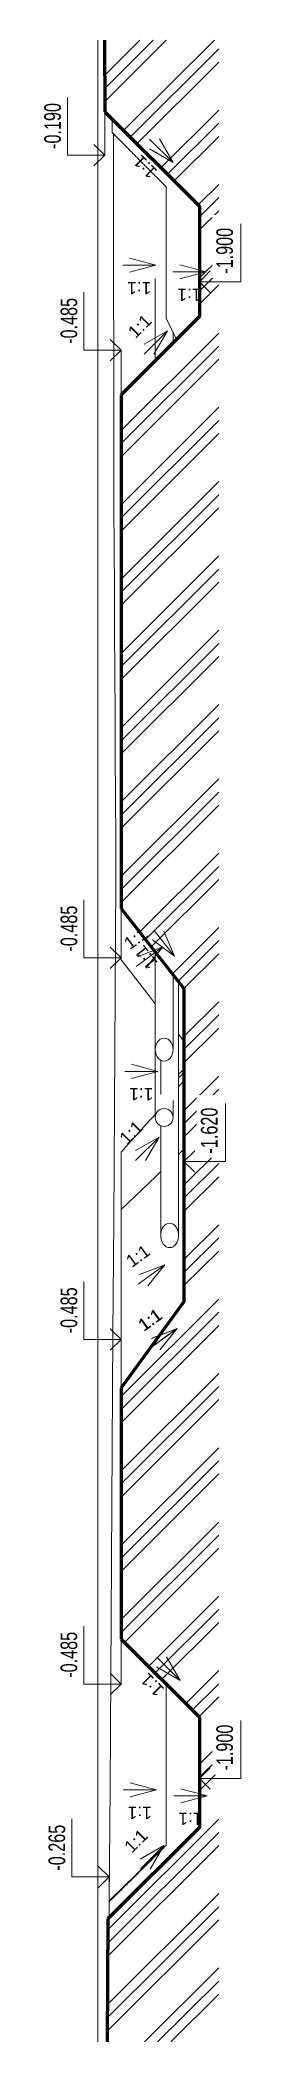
# Model space of a CAD drawing. Header units: millimetres. Extents: x 175047 to 362619, y -19363 to 158900.
# Drawn here: x 358988 to 362619, y -18835 to 17454 of the extents above.
import ezdxf

# ---------------------------------------------------------------- set-up
doc = ezdxf.new("R2010")
doc.units = ezdxf.units.MM
for name, color, linetype, lineweight, true_color in [('C-TOPO-1', 253, 'Continuous', 70, 0xaaaaaa), ('C-TOPO-2', 253, 'Continuous', 9, 0xaaaaaa), ('C-TOPO-PATT-1', 254, 'Continuous', 9, 0xd4d4d4), ('Stávající dešťová kan__Trubky-2', 254, 'Continuous', 9, 0xcae0cd), ('Stávající splašková kan__Trubky-2', 9, 'Continuous', 9, 0xd4bfaa)]:
    doc.layers.add(name, color=color, linetype=linetype, lineweight=lineweight, true_color=true_color)
doc.layers.add('G-ANNO-DIMS', color=7, linetype='Continuous', lineweight=9)
doc.styles.add('Arial', font='arial.ttf', dxfattribs={"width": 0.7, "height": 300})
doc.styles.add('Arial_5', font='arial.ttf', dxfattribs={"height": 225})

# ---------------------------------------------------------------- blocks, each defined once
blk = doc.blocks.new('Výškové kóty - Dolní-314757-B_VYKOP')
at = {"layer": 'G-ANNO-DIMS'}
for p, q in [((-137121, -14058), (-137121, -13008)), ((-137871, -14058), (-137676, -13863)), ((-137871, -14058), (-137676, -14253)), ((-137871, -14058), (-137121, -14058))]:
    blk.add_line(p, q, dxfattribs=at)
blk = doc.blocks.new('Výškové kóty - Horní-314756-B_VYKOP')
at = {"layer": 'G-ANNO-DIMS'}
for p, q in [((-140181, -15843), (-140181, -14793)), ((-139506, -15843), (-140181, -15843)), ((-139506, -15843), (-139701, -15648)), ((-139506, -15843), (-139701, -16038))]:
    blk.add_line(p, q, dxfattribs=at)

msp = doc.modelspace()

# ---------------------------------------------------------------- hatches: boundary and pattern name
at = {"layer": 'C-TOPO-PATT-1'}
h = msp.add_hatch(dxfattribs=at)
h.set_pattern_fill('FP_3', color=256, style=0, pattern_type=2)
h.set_pattern_definition([(45, (355554.1, 2547.2), (-673.52, 673.52), []), (45, (355792.3, 2547.2), (0, 1347.04), []), (45, (355316, 2547.2), (0, 1347.04), [])])
h.paths.add_polyline_path([(360198.7, -18834.8), (362217.8, -18834.8), (362217.8, 17454), (360154.6, 17454), (360156.8, 16154.2), (361869.1, 14441.9), (361869.1, 12441.9), (360452.1, 11024.9), (360452.1, 1710.9), (361590.1, 260.2), (361590.1, -5420.5), (360452.1, -6977.5), (360452.1, -11531.1), (361869.1, -12948.1), (361869.1, -14948.1), (360213.1, -16604.1)])

# ---------------------------------------------------------------- linework, layer by layer
at = {"layer": 'C-TOPO-1'}
for p, q in [((360154.6, 17454), (360156.8, 16154.2)), ((360156.8, 16154.2), (361869.1, 14441.9)), ((361869.1, 14441.9), (361869.1, 12441.9)), ((361869.1, 12441.9), (360452.1, 11024.9)), ((360452.1, 11024.9), (360452.1, 1710.9)), ((360452.1, 1710.9), (361590.1, 260.2)), ((361590.1, 260.2), (361590.1, -5420.5)), ((361590.1, -5420.5), (360452.1, -6977.5)), ((360452.1, -6977.5), (360452.1, -11531.1)), ((360452.1, -11531.1), (361869.1, -12948.1)), ((361869.1, -12948.1), (361869.1, -14948.1)), ((361869.1, -14948.1), (360213.1, -16604.1)), ((360213.1, -16604.1), (360198.7, -18834.8))]:
    msp.add_line(p, q, dxfattribs=at)
at = {"layer": 'C-TOPO-2'}
for p, q in [((360030.1, -18834.8), (360030.1, 17454)), ((360290.9, 16020.1), (360291.3, 15778.1)), ((361269.1, 14791.9), (361269.1, 12412.8)), ((361269.1, 12412.8), (361455, 12027.7)), ((360452.1, 781.4), (360452.1, 1710.9)), ((361493, -565.7), (361590.1, -691.5)), ((361590.1, -1202.7), (361493, -1300.3)), ((361590.1, -2653.9), (361493, -2747.2)), ((360452.1, -6977.5), (360452.1, -3746.7)), ((361269.1, -15269.5), (361269.1, -12348.1)), ((361269.1, -15269.5), (360239.8, -16279.6)), ((360236.4, -16293.2), (360234.5, -16582.7))]:
    msp.add_line(p, q, dxfattribs=at)
at = {"layer": 'C-TOPO-2', "flags": 128}
for points in [[(360312.6, 15756.5), (360313.8, 15014.5), (360315, 14262.7), (360316.3, 13511), (360317.5, 12759.2), (360318.7, 12007.4), (360320, 11255.7), (360321.2, 10503.9), (360322.4, 9752.2), (360323.7, 9000.4)], [(360323.7, 9000.4), (360327.6, 8247.6), (360331.5, 7494.8), (360335.5, 6742), (360339.4, 5989.2), (360343.4, 5236.4), (360347.3, 4483.6), (360351.2, 3730.8), (360355.2, 2977.9), (360359.1, 2225.1)], [(360359.1, 2225.1), (360345.8, 169.1), (360332.6, -1887), (360319.3, -3943.1), (360306.1, -5999.2), (360292.8, -8055.3), (360279.6, -10111.3), (360266.3, -12167.4), (360253.1, -14223.5), (360239.8, -16279.6)], [(360452.1, 781.4), (360578.5, 617.8), (360705, 454.1), (360831.4, 290.5), (360957.9, 126.8), (361069.1, -17.2)], [(361590.1, -1262.9), (361536.6, -1316.7), (361493, -1360.5)], [(361493, -1512.9), (361536.6, -1469.1), (361590.1, -1415.3)], [(360452.1, -2702.7), (360542.9, -2602.3), (360633.7, -2501.9), (360724.4, -2401.5), (360815.2, -2301.1), (360906, -2200.6), (360996.8, -2100.2), (361069.1, -2020.2)], [(360452.1, -3746.7), (360452.1, -3630.7), (360452.1, -3514.7), (360452.1, -3398.7), (360452.1, -3282.7), (360452.1, -3166.7), (360452.1, -3050.7), (360452.1, -2934.7), (360452.1, -2818.7), (360452.1, -2702.7)], [(361169.1, -3058.2), (361084.3, -3139.6), (360957.9, -3261), (360831.4, -3382.4), (360705, -3503.9), (360578.5, -3625.3), (360452.1, -3746.7)], [(360239.8, -16279.6), (360239.1, -16282.3), (360238.4, -16285), (360237.7, -16287.7), (360237.1, -16290.5), (360236.4, -16293.2)]]:
    msp.add_lwpolyline(points, dxfattribs=at)
at = {"layer": 'C-TOPO-2'}
for points, knots in [([(360291.3, 15778.1), (360327.5, 15741.4), (360399.8, 15668.1), (360508.3, 15558.4), (360616.9, 15448.5), (360711.8, 15352.7), (360793.4, 15270.3), (360861.3, 15201.8), (360929.1, 15133.4), (360997.1, 15065), (361065.1, 14996.6), (361155.7, 14905.5), (361223.7, 14837.3), (361269.1, 14791.9)], [0, 0, 0, 0, 0.1111111, 0.2222222, 0.3333333, 0.4444444, 0.5138889, 0.5833333, 0.6527778, 0.7222222, 0.7916667, 0.8611111, 1, 1, 1, 1]), ([(360236.4, -16293.2), (360265.1, -16264.8), (360322.6, -16208.1), (360408.7, -16123), (360494.9, -16037.9), (360590.6, -15943.2), (360695.8, -15839.1), (360810.7, -15725.4), (360925.4, -15611.6), (361040, -15497.8), (361154.7, -15383.6), (361231, -15307.5), (361269.1, -15269.5)], [-1, -1, -1, -1, -0.9166667, -0.8333333, -0.75, -0.6666667, -0.5555556, -0.4444444, -0.3333333, -0.2222222, -0.1111111, 0, 0, 0, 0])]:
    msp.add_open_spline(points, degree=3, knots=knots, dxfattribs=at)
at = {"layer": 'G-ANNO-DIMS'}
for p, q in [((360156.8, 16154.2), (360156.8, 15366.8)), ((360969.4, 15659.7), (361393.7, 15235.5)), ((361393.7, 15235.5), (361147.2, 15662.5)), ((361393.7, 15235.5), (360966.7, 15482)), ((361081.3, 13373.5), (360605.1, 13501.2)), ((360481.3, 13373.6), (361081.3, 13373.5)), ((361081.3, 13373.5), (360605, 13246)), ((361294.3, 12185.3), (360867.4, 11938.8)), ((360870.1, 11761.1), (361294.3, 12185.3)), ((361294.3, 12185.3), (361047.8, 11758.3)), ((360452.1, 11024.9), (360452.1, 11833.7)), ((360452.1, 1724.9), (360452.1, 817.1)), ((361416.3, 846.3), (361022, 1142.2)), ((361046, 1318.4), (361416.3, 846.3)), ((361416.3, 846.3), (361222.8, 1299.8)), ((360722.9, 661.1), (361207.3, 1015.2)), ((361207.3, 1015.2), (360747.5, 837.2)), ((361207.3, 1015.2), (360898.1, 631.1)), ((360518.8, -1240.5), (361118.8, -1240.6)), ((361118.8, -1240.6), (360642.5, -1368.1)), ((361118.8, -1240.6), (360642.6, -1112.9)), ((361139.1, -2431.5), (360711.4, -2676.8)), ((360713.6, -2854.6), (361139.1, -2431.5)), ((361139.1, -2431.5), (360891.3, -2857.8)), ((360760, -5099.4), (361244.4, -4745.4)), ((360760, -5099.4), (361244.4, -4745.4)), ((361244.4, -4745.4), (360784.6, -4923.4)), ((361244.4, -4745.4), (360784.6, -4923.4)), ((361244.4, -4745.4), (360935.2, -5129.4)), ((361244.4, -4745.4), (360935.2, -5129.4)), ((360452.1, -7416.6), (360452.1, -6102)), ((360977.1, -6259.2), (361461.5, -5905.2)), ((360981.5, -6253.2), (361465.9, -5899.1)), ((361461.5, -5905.2), (361001.7, -6083.2)), ((361465.9, -5899.1), (361006.1, -6077.1)), ((361461.5, -5905.2), (361152.3, -6289.2)), ((361465.9, -5899.1), (361156.7, -6283.2)), ((360452.1, -11531.1), (360452.1, -12346.3)), ((361096.7, -11857.5), (361520.9, -12281.8)), ((361520.9, -12281.8), (361274.4, -11854.8)), ((361520.9, -12281.8), (361093.9, -12035.2)), ((361090.7, -14266.4), (360614.5, -14138.7)), ((360490.7, -14266.3), (361090.7, -14266.4)), ((361090.7, -14266.4), (360614.5, -14393.9)), ((361408.1, -14373), (362008.1, -14373)), ((362008.1, -14373), (361531.9, -14245.4)), ((362008.1, -14373), (361531.9, -14500.6)), ((361225.9, -15273.1), (360798.9, -15519.6)), ((360801.7, -15697.4), (361225.9, -15273.1)), ((361225.9, -15273.1), (360979.4, -15700.1)), ((360234.5, -16582.7), (360234.5, -15842.7))]:
    msp.add_line(p, q, dxfattribs=at)
at = {"layer": 'Stávající dešťová kan__Trubky-2'}
for p, q in [((361069.1, 13128.8), (361069.1, 11641.9)), ((361393, 11965.7), (361393, 12156.2)), ((361069.1, 924.3), (361069.1, -2076.6)), ((361393, -846.3), (361393, 511.5)), ((361393, -2076.6), (361393, -1769.2))]:
    msp.add_line(p, q, dxfattribs=at)
at = {"layer": 'Stávající dešťová kan__Trubky-2', "flags": 128}
for points in [[(361231, -639.4), (361195, -644.5), (361160.8, -659.9), (361130.1, -684.5), (361104.4, -717.3), (361085.1, -756.5), (361073.2, -800.3), (361069.1, -846.3)], [(361393, -846.3), (361388.9, -800.3), (361376.9, -756.5), (361357.6, -717.3), (361332, -684.5), (361301.3, -659.9), (361267.1, -644.5), (361231, -639.4)], [(361069.1, -846.3), (361073.2, -892.4), (361085.1, -936.1), (361104.4, -975.4), (361130.1, -1008.2), (361160.8, -1032.8), (361195, -1048.1), (361231, -1053.3)], [(361231, -1053.3), (361267.1, -1048.1), (361301.3, -1032.8), (361332, -1008.2), (361357.6, -975.4), (361376.9, -936.1), (361388.9, -892.4), (361393, -846.3)], [(361231, -1913.9), (361195, -1918), (361160.8, -1930), (361130.1, -1949.4), (361104.4, -1975.2), (361085.1, -2006), (361073.2, -2040.4), (361069.1, -2076.6)], [(361069.1, -2076.6), (361073.2, -2112.8), (361085.1, -2147.2), (361104.4, -2178.1), (361130.1, -2203.9), (361160.8, -2223.3), (361195, -2235.3), (361231, -2239.4)], [(361393, -2076.6), (361388.9, -2040.4), (361376.9, -2006), (361357.6, -1975.2), (361332, -1949.4), (361301.3, -1930), (361267.1, -1918), (361231, -1913.9)], [(361231, -2239.4), (361267.1, -2235.3), (361301.3, -2223.3), (361332, -2203.9), (361357.6, -2178.1), (361376.9, -2147.2), (361388.9, -2112.8), (361393, -2076.6)]]:
    msp.add_lwpolyline(points, dxfattribs=at)
at = {"layer": 'Stávající splašková kan__Trubky-2'}
for p, q in [((361493, -4214.8), (361493, 384)), ((361169.1, -1036.5), (361169.1, -1659.1)), ((361169.1, -2226.2), (361169.1, -4214.8))]:
    msp.add_line(p, q, dxfattribs=at)
at = {"layer": 'Stávající splašková kan__Trubky-2', "flags": 128}
for points in [[(361331, -3993.1), (361299.4, -3997.4), (361269.1, -4010), (361241.1, -4030.5), (361216.5, -4058.1), (361196.4, -4091.7), (361181.4, -4130), (361172.2, -4171.6), (361169.1, -4214.8)], [(361169.1, -4214.8), (361172.2, -4258.1), (361181.4, -4299.7), (361196.4, -4338), (361216.5, -4371.6), (361241.1, -4399.2), (361269.1, -4419.7), (361299.4, -4432.3), (361331, -4436.6)], [(361493, -4214.8), (361489.8, -4171.6), (361480.6, -4130), (361465.7, -4091.7), (361445.5, -4058.1), (361421, -4030.5), (361393, -4010), (361362.6, -3997.4), (361331, -3993.1)], [(361331, -4436.6), (361362.6, -4432.3), (361393, -4419.7), (361421, -4399.2), (361445.5, -4371.6), (361465.7, -4338), (361480.6, -4299.7), (361489.8, -4258.1), (361493, -4214.8)]]:
    msp.add_lwpolyline(points, dxfattribs=at)

# ---------------------------------------------------------------- block references
at = {"layer": 'G-ANNO-DIMS'}
for name, p in [('Výškové kóty - Horní-314756-B_VYKOP', (499662.7, 31209.5)), ('Výškové kóty - Dolní-314757-B_VYKOP', (499740.4, 27131.8)), ('Výškové kóty - Horní-314756-B_VYKOP', (499958.1, 27676.3)), ('Výškové kóty - Horní-314756-B_VYKOP', (499958.1, 16659.8)), ('Výškové kóty - Dolní-314757-B_VYKOP', (499461.4, 11183.3)), ('Výškové kóty - Horní-314756-B_VYKOP', (499958.1, 9740.7)), ('Výškové kóty - Horní-314756-B_VYKOP', (499958.1, 3496.3)), ('Výškové kóty - Dolní-314757-B_VYKOP', (499740.4, 0)), ('Výškové kóty - Horní-314756-B_VYKOP', (499740.4, 0))]:
    msp.add_blockref(name, p, dxfattribs=at)

# ---------------------------------------------------------------- texts
at = {"layer": 'G-ANNO-DIMS', "char_height": 225, "width": 523.38, "attachment_point": 1, "line_spacing_factor": 0.941778, "style": 'Arial_5'}
for insert, rotation in [((360962.6, 14920.3), 135), ((360999.3, 12845.8), 180), ((361907.2, 12723.2), 180), ((360554.9, 12192.1), 45), ((360477.6, 1135.5), 36.16215), ((360950.5, 585.1), 128.11081), ((361036.8, -1768.2), 180), ((360399.6, -2422.6), 44.83795), ((360514.7, -4625.1), 36.16215), ((360514.7, -4625.1), 36.16215), ((360731.8, -5784.8), 36.16215), ((360736.3, -5778.8), 36.16215), ((361089.9, -12597), 135), ((361008.8, -14794), 180), ((361926.2, -14900.7), 180), ((360486.5, -15266.3), 45)]:
    msp.add_mtext('1:1', dxfattribs=dict(at, insert=insert, rotation=rotation))

# ---------------------------------------------------------------- next in the draw order: texts
at = {"layer": 'G-ANNO-DIMS', "char_height": 300, "width": 987.978, "attachment_point": 1, "rotation": 90, "line_spacing_factor": 0.941778, "style": 'Arial', "bg_fill": 3, "box_fill_scale": 1.25, "bg_fill_color": 9, "bg_fill_true_color": 13158600, "bg_fill_transparency": 0}
for s, insert in [('-0.190', (359063.2, 15480.1)), ('-1.900', (362175.5, 13217.4)), ('-0.485', (359358.5, 11947)), ('-0.485', (359358.5, 930.4)), ('-1.620', (361896.5, -2731)), ('-0.485', (359358.5, -5988.6)), ('-0.485', (359358.5, -12233)), ('-1.900', (362175.5, -13914.4)), ('-0.265', (359140.9, -15729.3))]:
    msp.add_mtext(s, dxfattribs=dict(at, insert=insert))

# ---------------------------------------------------------------- next in the draw order: linework, layer by layer
at = {"layer": 'G-ANNO-DIMS'}
for p, q in [((361389.1, 13250.9), (361989.1, 13250.9)), ((361989.1, 13250.9), (361512.9, 13378.5)), ((361989.1, 13250.9), (361512.9, 13123.3))]:
    msp.add_line(p, q, dxfattribs=at)

doc.saveas('drawing.dxf')
